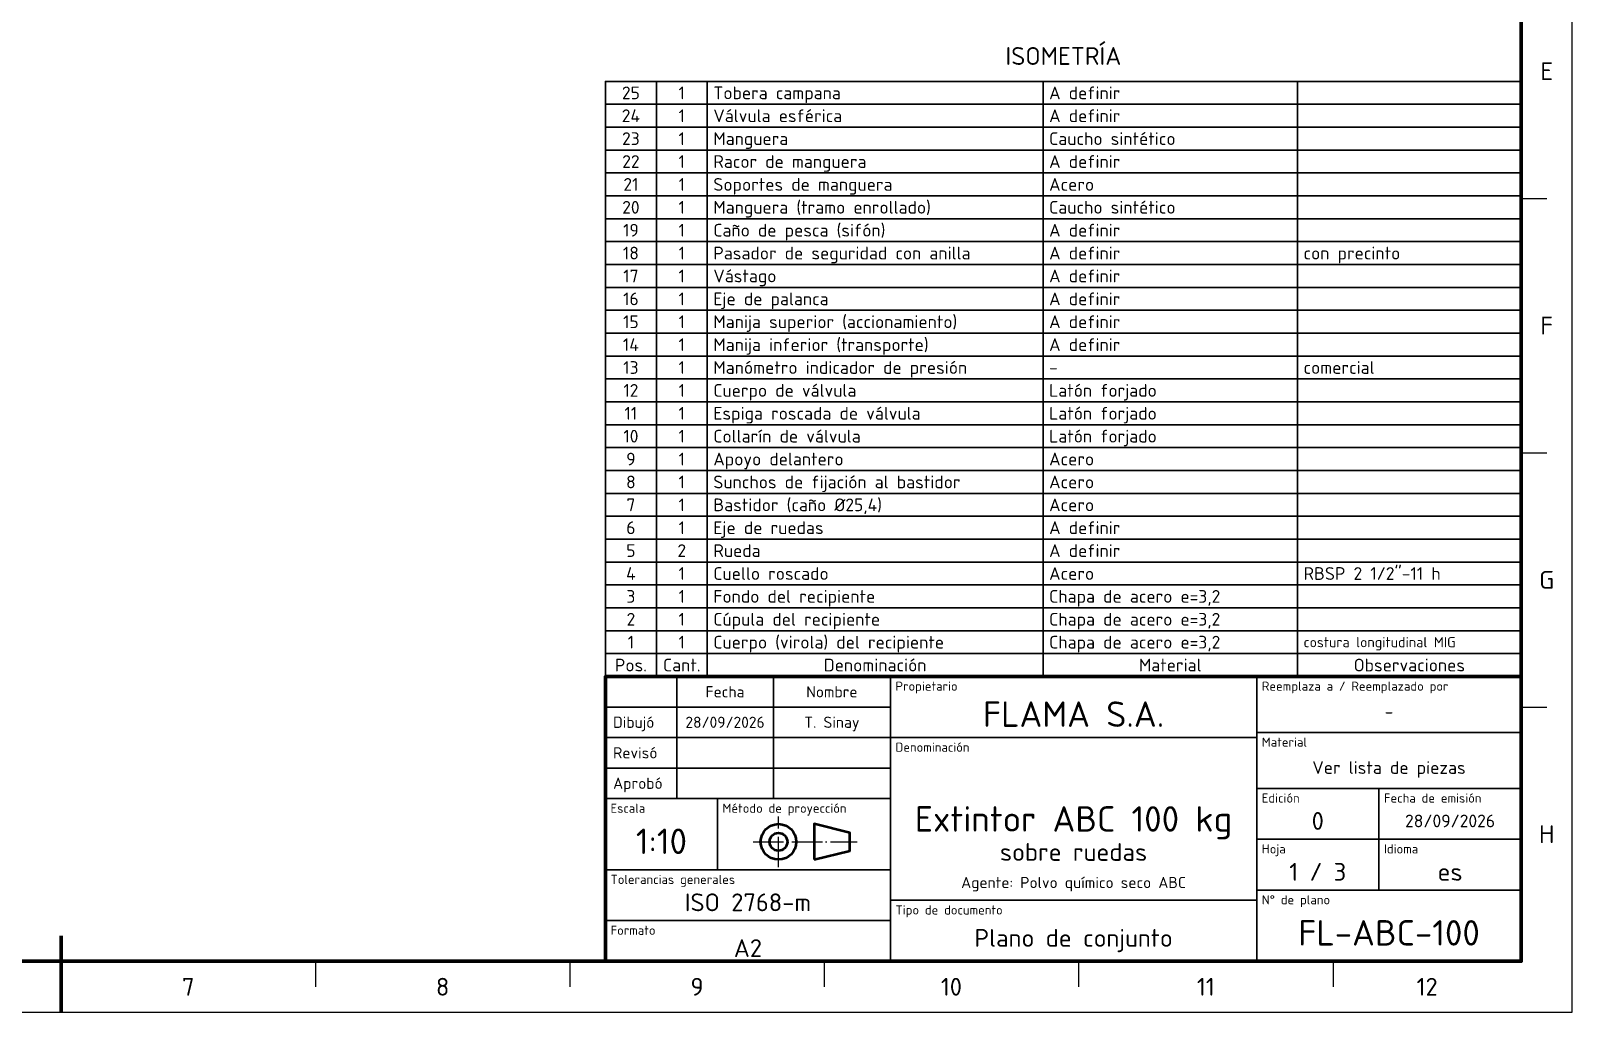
# Model space of a CAD drawing. Header units: millimetres. Extents: x 0 to 594, y 0 to 420.
# Drawn here: x 291.1 to 594, y 0 to 193 of the extents above; entities that cross this region are included whole.
import ezdxf
from ezdxf.enums import TextEntityAlignment as Align

# ---------------------------------------------------------------- set-up
doc = ezdxf.new("R2010")
doc.units = ezdxf.units.MM
doc.linetypes.add('ISO04-TRAZO-PUNTO', pattern=[7.625, 6, -0.75, 0.125, -0.75])
for name, color, linetype, lineweight in [('01-VISIBLE', 7, 'CONTINUOUS', 50), ('03-EJE', 1, 'ISO04-TRAZO-PUNTO', 25), ('06-TEXTO', 7, 'CONTINUOUS', 25), ('07-RECUADRO', 7, 'CONTINUOUS', 70), ('08-FINA', 5, 'CONTINUOUS', 25), ('10-ROTULO', 7, 'CONTINUOUS', 35), ('11-TEXTO-ROTULO', 7, 'CONTINUOUS', 25)]:
    doc.layers.add(name, color=color, linetype=linetype, lineweight=lineweight)
doc.styles.add('ISO3098', font='isocpeur.ttf')

msp = doc.modelspace()

# ---------------------------------------------------------------- linework, layer by layer
at = {"layer": '01-VISIBLE'}
msp.add_lwpolyline([(445, 30), (452, 31.75), (452, 35.25), (445, 37)], close=True, dxfattribs=at)
for radius in [3.5, 1.75]:
    msp.add_circle((438, 33.5), radius, dxfattribs=at)
at = {"layer": '03-EJE'}
for p, q in [((438, 28.5), (438, 38.5)), ((433, 33.5), (453.5, 33.5))]:
    msp.add_line(p, q, dxfattribs=at)
at = {"layer": '07-RECUADRO'}
msp.add_line((297, 0), (297, 15), dxfattribs=at)
for points in [[(20, 10), (584, 10), (584, 410), (20, 410)], [(404, 10), (584, 10), (584, 66), (404, 66)]]:
    msp.add_lwpolyline(points, close=True, dxfattribs=at)
at = {"layer": '08-FINA'}
for p, q in [((584, 160), (589, 160)), ((584, 110), (589, 110)), ((584, 60), (589, 60)), ((347, 10), (347, 5)), ((397, 10), (397, 5)), ((447, 10), (447, 5)), ((497, 10), (497, 5)), ((547, 10), (547, 5))]:
    msp.add_line(p, q, dxfattribs=at)
msp.add_lwpolyline([(0, 0), (594, 0), (594, 420), (0, 420)], close=True, dxfattribs=at)
at = {"layer": '10-ROTULO'}
for p, q in [((414, 66), (414, 183)), ((424, 66), (424, 183)), ((490, 66), (490, 183)), ((540, 66), (540, 183)), ((404, 178.5), (584, 178.5)), ((404, 174), (584, 174)), ((404, 169.5), (584, 169.5)), ((404, 165), (584, 165)), ((404, 160.5), (584, 160.5)), ((404, 156), (584, 156)), ((404, 151.5), (584, 151.5)), ((404, 147), (584, 147)), ((404, 142.5), (584, 142.5)), ((404, 138), (584, 138)), ((404, 133.5), (584, 133.5)), ((404, 129), (584, 129)), ((404, 124.5), (584, 124.5)), ((404, 120), (584, 120)), ((404, 115.5), (584, 115.5)), ((404, 111), (584, 111)), ((404, 106.5), (584, 106.5)), ((404, 102), (584, 102)), ((404, 97.5), (584, 97.5)), ((404, 93), (584, 93)), ((404, 88.5), (584, 88.5)), ((404, 84), (584, 84)), ((404, 79.5), (584, 79.5)), ((404, 75), (584, 75)), ((404, 70.5), (584, 70.5))]:
    msp.add_line(p, q, dxfattribs=at)
for points in [[(404, 66), (584, 66), (584, 183), (404, 183)], [(404, 60), (418, 60), (418, 66), (404, 66)], [(418, 60), (437, 60), (437, 66), (418, 66)], [(437, 60), (460, 60), (460, 66), (437, 66)], [(460, 54), (532, 54), (532, 66), (460, 66)], [(532, 55), (584, 55), (584, 66), (532, 66)], [(404, 54), (418, 54), (418, 60), (404, 60)], [(418, 54), (437, 54), (437, 60), (418, 60)], [(437, 54), (460, 54), (460, 60), (437, 60)], [(532, 44), (584, 44), (584, 55), (532, 55)], [(404, 48), (418, 48), (418, 54), (404, 54)], [(418, 48), (437, 48), (437, 54), (418, 54)], [(437, 48), (460, 48), (460, 54), (437, 54)], [(460, 22), (532, 22), (532, 54), (460, 54)], [(404, 42), (418, 42), (418, 48), (404, 48)], [(418, 42), (437, 42), (437, 48), (418, 48)], [(437, 42), (460, 42), (460, 48), (437, 48)], [(532, 34), (556, 34), (556, 44), (532, 44)], [(556, 34), (584, 34), (584, 44), (556, 44)], [(404, 28), (426, 28), (426, 42), (404, 42)], [(426, 28), (460, 28), (460, 42), (426, 42)], [(532, 24), (556, 24), (556, 34), (532, 34)], [(556, 24), (584, 24), (584, 34), (556, 34)], [(404, 18), (460, 18), (460, 28), (404, 28)], [(460, 10), (532, 10), (532, 22), (460, 22)], [(532, 10), (584, 10), (584, 24), (532, 24)], [(404, 10), (460, 10), (460, 18), (404, 18)]]:
    msp.add_lwpolyline(points, close=True, dxfattribs=at)

# ---------------------------------------------------------------- texts
at = {"layer": '06-TEXTO', "style": 'ISO3098'}
for s, p in [('ISOMETRÍA', (494, 188)), ('E', (589, 185)), ('F', (589, 135)), ('G', (589, 85)), ('H', (589, 35)), ('7', (322, 5)), ('8', (372, 5)), ('9', (422, 5)), ('10', (472, 5)), ('11', (522, 5)), ('12', (565.5, 5))]:
    msp.add_text(s, height=3.5, dxfattribs=at).set_placement(p, align=Align.MIDDLE_CENTER)
at = {"layer": '11-TEXTO-ROTULO', "style": 'ISO3098'}
for s, height, p in [('25', 2.5, (409, 180.75)), ('1', 2.5, (419, 180.75)), ('24', 2.5, (409, 176.25)), ('1', 2.5, (419, 176.25)), ('23', 2.5, (409, 171.75)), ('1', 2.5, (419, 171.75)), ('22', 2.5, (409, 167.25)), ('1', 2.5, (419, 167.25)), ('21', 2.5, (409, 162.75)), ('1', 2.5, (419, 162.75)), ('20', 2.5, (409, 158.25)), ('1', 2.5, (419, 158.25)), ('19', 2.5, (409, 153.75)), ('1', 2.5, (419, 153.75)), ('18', 2.5, (409, 149.25)), ('1', 2.5, (419, 149.25)), ('17', 2.5, (409, 144.75)), ('1', 2.5, (419, 144.75)), ('16', 2.5, (409, 140.25)), ('1', 2.5, (419, 140.25)), ('15', 2.5, (409, 135.75)), ('1', 2.5, (419, 135.75)), ('14', 2.5, (409, 131.25)), ('1', 2.5, (419, 131.25)), ('13', 2.5, (409, 126.75)), ('1', 2.5, (419, 126.75)), ('12', 2.5, (409, 122.25)), ('1', 2.5, (419, 122.25)), ('11', 2.5, (409, 117.75)), ('1', 2.5, (419, 117.75)), ('10', 2.5, (409, 113.25)), ('1', 2.5, (419, 113.25)), ('9', 2.5, (409, 108.75)), ('1', 2.5, (419, 108.75)), ('8', 2.5, (409, 104.25)), ('1', 2.5, (419, 104.25)), ('7', 2.5, (409, 99.75)), ('1', 2.5, (419, 99.75)), ('6', 2.5, (409, 95.25)), ('1', 2.5, (419, 95.25)), ('5', 2.5, (409, 90.75)), ('2', 2.5, (419, 90.75)), ('4', 2.5, (409, 86.25)), ('1', 2.5, (419, 86.25)), ('3', 2.5, (409, 81.75)), ('1', 2.5, (419, 81.75)), ('2', 2.5, (409, 77.25)), ('1', 2.5, (419, 77.25)), ('1', 2.5, (409, 72.75)), ('1', 2.5, (419, 72.75)), ('Pos.', 2.5, (409, 68.25)), ('Cant.', 2.5, (419, 68.25)), ('Denominación', 2.5, (457, 68.25)), ('Material', 2.5, (515, 68.25)), ('Observaciones', 2.5, (562, 68.25)), ('Fecha', 2.2, (427.5, 63)), ('Nombre', 2.2, (448.5, 63)), ('FLAMA S.A.', 5, (496, 58.6)), ('28/09/2026', 2.2, (427.5, 57)), ('T. Sinay', 2.2, (448.5, 57)), ('-', 2.5, (558, 59.1)), ('Ver lista de piezas', 2.5, (558, 48.1)), ('Extintor ABC 100 kg', 5, (496, 38)), ('0', 3.5, (544, 37.6)), ('28/09/2026', 2.5, (570, 37.6)), ('1:10', 5, (415, 33.6)), ('sobre ruedas', 3.5, (496, 31.5)), ('1 / 3', 3.5, (544, 27.6)), ('es', 3.5, (570, 27.6)), ('Agente: Polvo químico seco ABC', 2.2, (496, 25.5)), ('ISO 2768-m', 3.5, (432, 21.6)), ('Plano de conjunto', 3.5, (496, 14.6)), ('FL-ABC-100', 5, (558, 15.6)), ('A2', 3.5, (432, 12.6))]:
    msp.add_text(s, height=height, dxfattribs=at).set_placement(p, align=Align.MIDDLE_CENTER)
for s, height, p in [('Tobera campana', 2.5, (425.2, 180.75)), ('A definir', 2.5, (491.2, 180.75)), ('Válvula esférica', 2.5, (425.2, 176.25)), ('A definir', 2.5, (491.2, 176.25)), ('Manguera', 2.5, (425.2, 171.75)), ('Caucho sintético', 2.5, (491.2, 171.75)), ('Racor de manguera', 2.5, (425.2, 167.25)), ('A definir', 2.5, (491.2, 167.25)), ('Soportes de manguera', 2.5, (425.2, 162.75)), ('Acero', 2.5, (491.2, 162.75)), ('Manguera (tramo enrollado)', 2.5, (425.2, 158.25)), ('Caucho sintético', 2.5, (491.2, 158.25)), ('Caño de pesca (sifón)', 2.5, (425.2, 153.75)), ('A definir', 2.5, (491.2, 153.75)), ('Pasador de seguridad con anilla', 2.5, (425.2, 149.25)), ('A definir', 2.5, (491.2, 149.25)), ('con precinto', 2.5, (541.2, 149.25)), ('Vástago', 2.5, (425.2, 144.75)), ('A definir', 2.5, (491.2, 144.75)), ('Eje de palanca', 2.5, (425.2, 140.25)), ('A definir', 2.5, (491.2, 140.25)), ('Manija superior (accionamiento)', 2.5, (425.2, 135.75)), ('A definir', 2.5, (491.2, 135.75)), ('Manija inferior (transporte)', 2.5, (425.2, 131.25)), ('A definir', 2.5, (491.2, 131.25)), ('Manómetro indicador de presión', 2.5, (425.2, 126.75)), ('comercial', 2.5, (541.2, 126.75)), ('-', 2.5, (491.2, 126.75)), ('Cuerpo de válvula', 2.5, (425.2, 122.25)), ('Latón forjado', 2.5, (491.2, 122.25)), ('Espiga roscada de válvula', 2.5, (425.2, 117.75)), ('Latón forjado', 2.5, (491.2, 117.75)), ('Collarín de válvula', 2.5, (425.2, 113.25)), ('Latón forjado', 2.5, (491.2, 113.25)), ('Apoyo delantero', 2.5, (425.2, 108.75)), ('Acero', 2.5, (491.2, 108.75)), ('Sunchos de fijación al bastidor', 2.5, (425.2, 104.25)), ('Acero', 2.5, (491.2, 104.25)), ('Bastidor (caño Ø25,4)', 2.5, (425.2, 99.75)), ('Acero', 2.5, (491.2, 99.75)), ('Eje de ruedas', 2.5, (425.2, 95.25)), ('A definir', 2.5, (491.2, 95.25)), ('Rueda', 2.5, (425.2, 90.75)), ('A definir', 2.5, (491.2, 90.75)), ('RBSP 2 1/2"-11 h', 2.5, (541.2, 86.25)), ('Cuello roscado', 2.5, (425.2, 86.25)), ('Acero', 2.5, (491.2, 86.25)), ('Fondo del recipiente', 2.5, (425.2, 81.75)), ('Chapa de acero e=3,2', 2.5, (491.2, 81.75)), ('Cúpula del recipiente', 2.5, (425.2, 77.25)), ('Chapa de acero e=3,2', 2.5, (491.2, 77.25)), ('Cuerpo (virola) del recipiente', 2.5, (425.2, 72.75)), ('Chapa de acero e=3,2', 2.5, (491.2, 72.75)), ('costura longitudinal MIG', 2, (541.2, 72.75)), ('Dibujó', 2.2, (405.5, 57)), ('Revisó', 2.2, (405.5, 51)), ('Aprobó', 2.2, (405.5, 45))]:
    msp.add_text(s, height=height, dxfattribs=at).set_placement(p, align=Align.MIDDLE_LEFT)
for s, p in [('Propietario', (461, 65)), ('Reemplaza a / Reemplazado por', (533, 65)), ('Denominación', (461, 53)), ('Material', (533, 54)), ('Edición', (533, 43)), ('Fecha de emisión', (557, 43)), ('Escala', (405, 41)), ('Método de proyección', (427, 41)), ('Hoja', (533, 33)), ('Idioma', (557, 33)), ('Tolerancias generales', (405, 27)), ('N° de plano', (533, 23)), ('Tipo de documento', (461, 21)), ('Formato', (405, 17))]:
    msp.add_text(s, height=1.8, dxfattribs=at).set_placement(p, align=Align.TOP_LEFT)

doc.saveas('drawing.dxf')
